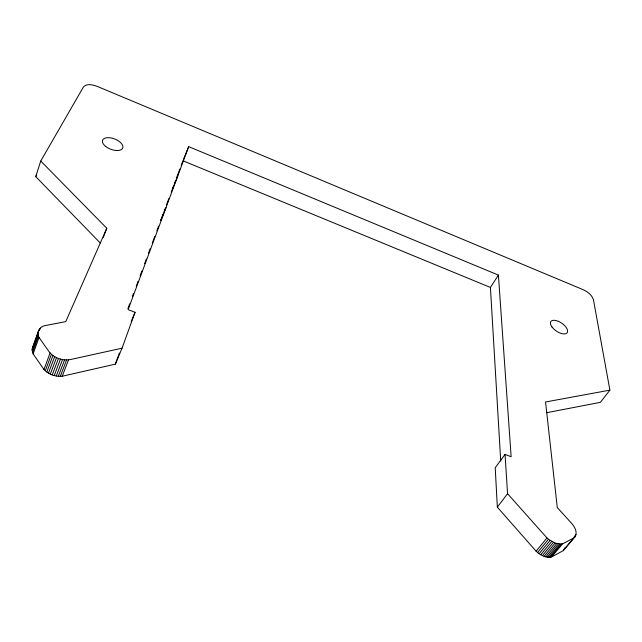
<?xml version="1.0" encoding="UTF-8"?>
<svg xmlns="http://www.w3.org/2000/svg" width="642" height="642" viewBox="0 0 642 642"><rect width="100%" height="100%" fill="white"/><g stroke="black" fill="none" stroke-linecap="round" stroke-linejoin="round"><path stroke-width="0.96" d="M183.275 159.874L188.668 146.649L498.409 275.105L511.144 456.735L505.053 454.4L495.223 467.713L497.333 507.14L536.102 551.213C540.163 554.993 545.869 558.323 551.598 556.935L563.283 550.627L575.072 536.728C577.864 532.178 574.582 526.697 571.5 523.206L557.272 507.541L545.556 401.98L609.9 390.143L593.449 299.742C591.996 294.838 587.342 291.628 582.912 289.582L97.496 86.51C93.234 84.969 87.007 83.027 83.476 86.911L40.743 161.03L35.743 176.63L100.256 242.989M188.668 146.649L128.127 309.637L135.045 312.293L122.036 348.205L115.367 364.134L62.242 376.244C55.565 376.886 48.559 374.422 43.961 369.503L33.127 353.894L32.1 349.585L33.432 345.741M563.283 550.627L565.016 547.682M40.743 161.03L106.773 228.247L65.765 321.626L46.072 325.414C39.595 325.791 35.39 333.607 39.94 338.743L48.961 351.559C53.824 357.947 62.563 361.005 70.395 359.544L122.036 348.205M32.285 348.221L38.632 330.381M32.1 349.585L39.331 329.202M39.619 329.98L40.277 328.142M32.18 350.997L38.095 334.426M32.525 352.442L38.448 335.87M33.127 353.894L39.066 337.315M115.367 364.134L119.404 353.004M43.961 369.503L50.084 352.964M45.285 370.819L51.424 354.288M127.927 308.513L129.668 303.827M132.453 296.339L133.496 293.538M136.281 286.051L138.022 281.373M140.117 275.755L141.858 271.076M144.643 263.589L146.384 258.911M148.479 253.293L150.22 248.614M152.306 242.997L154.746 236.449M156.833 230.831L158.574 226.153M163.044 214.147L160.652 220.575L166.021 207.623M164.071 211.395L165.098 208.634M166.463 204.967L168.854 198.538M171.245 192.11L171.928 190.273M172.273 189.35L173.308 186.581M174.335 183.813L175.362 181.052M176.735 177.361L179.824 169.055M181.204 165.363L182.922 160.757L490.424 287.447L500.728 461.044M46.802 372.047L52.957 355.524M48.487 373.154L54.666 356.639M50.309 374.117L56.512 357.618M103.346 237.339L106.773 228.247M52.235 374.928L58.454 358.437M54.241 375.57L60.476 359.095M56.271 376.027L62.531 359.568M58.31 376.292L64.585 359.849M60.308 376.364L66.608 359.937M62.242 376.244L68.55 359.841M172.297 189.374L177.834 175.828M131.201 321.514L135.045 312.293M35.743 176.63L36.73 174.905M490.424 287.447L498.409 275.105M497.333 507.14L507.573 493.706L505.053 454.4M609.9 390.143L600.406 402.333L546.832 412.678M536.102 551.213L546.992 537.94L507.573 493.706M537.555 552.513L548.469 539.248L555.057 543.108L561.325 544.031L563.78 543.284L573.338 538.197L575.072 536.728M539.111 553.701L550.042 540.444M540.733 554.744L551.687 541.503M542.402 555.627L553.372 542.394M544.071 556.341L555.057 543.108M545.732 556.855L556.726 543.646M547.337 557.184L558.347 543.975M548.87 557.304L559.888 544.111M550.298 557.216L561.325 544.031M551.598 556.935L562.625 543.758M574.173 536.8L576.002 534.617M564.639 548.806L573.194 538.646M574.421 537.193L575.641 535.749M546.992 537.94L548.469 539.248M105.649 146.408A10.794 5.505 21 0 0 122.662 148.158A10.794 5.505 21 0 0 109.686 137.749A10.794 5.505 21 0 0 105.649 146.408M552.008 327.027A9.895 4.791 34.2 0 0 566.862 333.054A9.895 4.791 34.2 0 0 558.155 321.233A9.895 4.791 34.2 0 0 552.008 327.027"/></g></svg>
